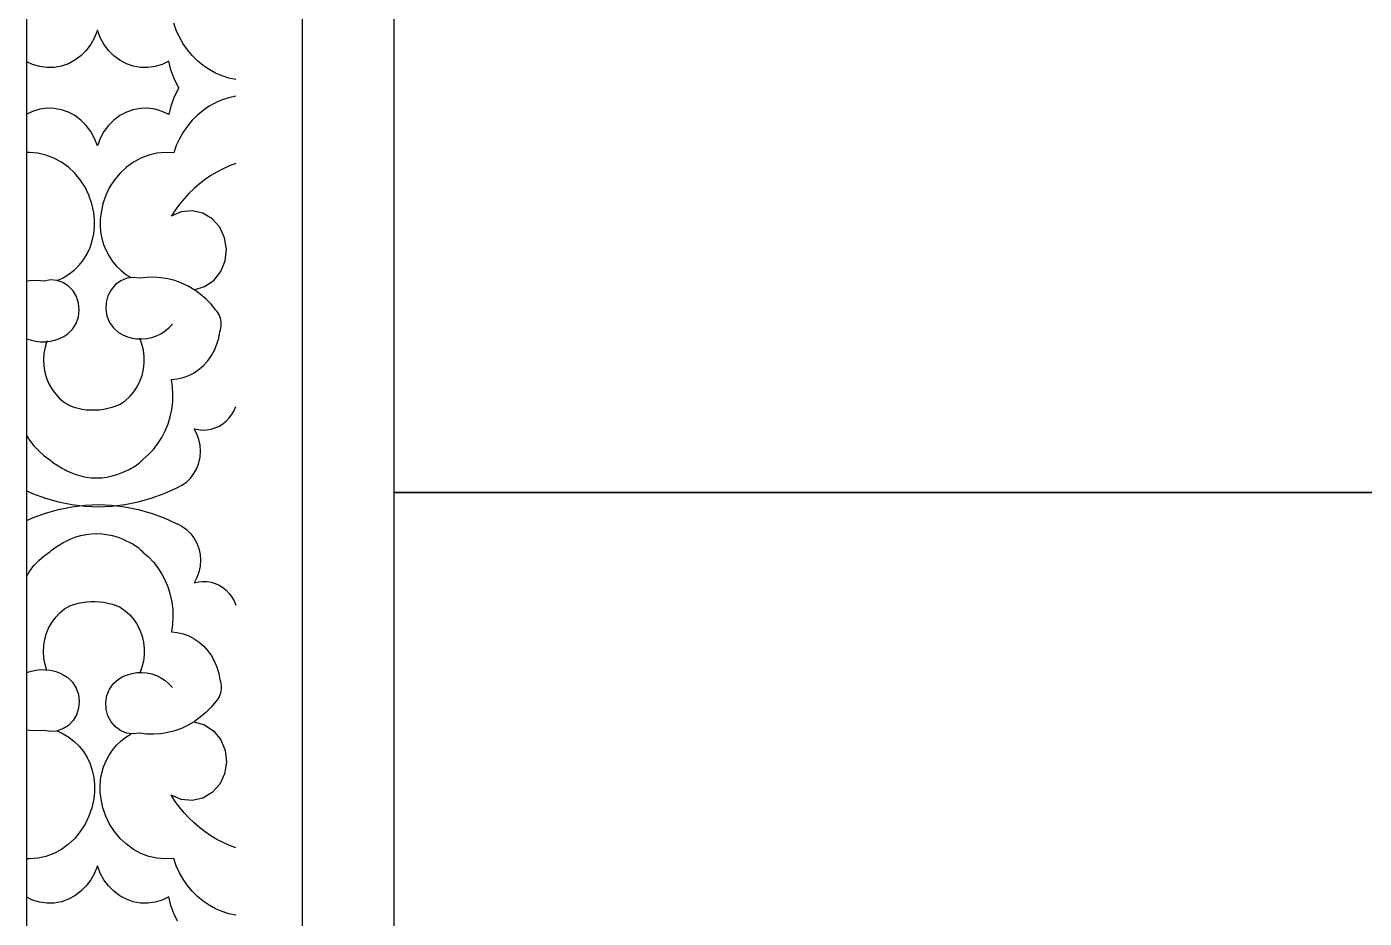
# Model space of a CAD drawing. Extents: x 1188826 to 1909461, y 608442 to 1651179.
# Drawn here: x 1668915 to 1669369.6, y 1029988.8 to 1030291.7 of the extents above; entities that cross this region are included whole.
import ezdxf

# ---------------------------------------------------------------- set-up
doc = ezdxf.new("R2010")
doc.units = 0
doc.header["$LTSCALE"] = 1000
doc.header["$MEASUREMENT"] = 0
doc.layers.add('窗', color=4, linetype='Continuous')
doc.layers.add('立面线', color=40, linetype='Continuous')

# ---------------------------------------------------------------- blocks, each defined once
blk = doc.blocks.new('EHYTERHT5EHTER')
at = {"layer": '窗', "ltscale": 3}
blk.add_lwpolyline([(86749.2, -231660.6), (85555.26, -231660.6), (85555.26, -233330.6), (86749.2, -233330.6)], close=True, dxfattribs=at)

msp = doc.modelspace()

# ---------------------------------------------------------------- linework, layer by layer
at = {"layer": '立面线'}
for p, q in [((1669039.81, 1028413.42), (1669039.81, 1032663.42)), ((1669008.6, 1032633.42), (1669008.6, 1028443.42)), ((1668914.97, 1028443.42), (1668914.97, 1032543.42)), ((1668965.8, 1030290.5), (1668964.93, 1030292.94)), ((1668938.03, 1030288.04), (1668936.77, 1030285.73)), ((1668938.97, 1030290.52), (1668938.03, 1030288.04)), ((1668939.91, 1030288.04), (1668938.97, 1030290.52)), ((1668941.17, 1030285.73), (1668939.91, 1030288.04)), ((1668966.87, 1030288.15), (1668965.8, 1030290.5)), ((1668968.13, 1030285.92), (1668966.87, 1030288.15)), ((1668935.22, 1030283.64), (1668933.39, 1030281.82)), ((1668936.77, 1030285.73), (1668935.22, 1030283.64)), ((1668942.73, 1030283.64), (1668941.17, 1030285.73)), ((1668944.55, 1030281.82), (1668942.73, 1030283.64)), ((1668969.58, 1030283.82), (1668968.13, 1030285.92)), ((1668971.2, 1030281.87), (1668969.58, 1030283.82)), ((1668916.97, 1030278.84), (1668914.97, 1030279.79)), ((1668929.12, 1030279.12), (1668926.76, 1030278.3)), ((1668931.35, 1030280.3), (1668929.12, 1030279.12)), ((1668933.39, 1030281.82), (1668931.35, 1030280.3)), ((1668946.59, 1030280.3), (1668944.55, 1030281.82)), ((1668948.82, 1030279.12), (1668946.59, 1030280.3)), ((1668951.19, 1030278.3), (1668948.82, 1030279.12)), ((1668963.25, 1030279.92), (1668960.98, 1030278.84)), ((1668963.98, 1030277.06), (1668963.25, 1030279.92)), ((1668972.98, 1030280.1), (1668971.2, 1030281.87)), ((1668974.9, 1030278.5), (1668972.98, 1030280.1)), ((1668919.36, 1030278.13), (1668916.97, 1030278.84)), ((1668921.82, 1030277.79), (1668919.36, 1030278.13)), ((1668924.31, 1030277.85), (1668921.82, 1030277.79)), ((1668926.76, 1030278.3), (1668924.31, 1030277.85)), ((1668953.63, 1030277.85), (1668951.19, 1030278.3)), ((1668956.12, 1030277.79), (1668953.63, 1030277.85)), ((1668958.58, 1030278.13), (1668956.12, 1030277.79)), ((1668960.98, 1030278.84), (1668958.58, 1030278.13)), ((1668964.97, 1030274.3), (1668963.98, 1030277.06)), ((1668976.95, 1030277.11), (1668974.9, 1030278.5)), ((1668979.11, 1030275.92), (1668976.95, 1030277.11)), ((1668981.36, 1030274.95), (1668979.11, 1030275.92)), ((1668983.69, 1030274.21), (1668981.36, 1030274.95)), ((1668966.22, 1030271.66), (1668964.97, 1030274.3)), ((1668966.22, 1030270.11), (1668964.97, 1030267.47)), ((1668966.68, 1030270.88), (1668966.22, 1030271.66)), ((1668966.68, 1030270.88), (1668966.22, 1030270.11)), ((1668986.06, 1030273.7), (1668983.69, 1030274.21)), ((1668964.97, 1030267.47), (1668963.98, 1030264.71)), ((1668979.11, 1030265.85), (1668976.95, 1030264.66)), ((1668981.36, 1030266.82), (1668979.11, 1030265.85)), ((1668983.69, 1030267.56), (1668981.36, 1030266.82)), ((1668986.06, 1030268.07), (1668983.69, 1030267.56)), ((1668916.97, 1030262.93), (1668914.97, 1030261.98)), ((1668919.36, 1030263.64), (1668916.97, 1030262.93)), ((1668921.82, 1030263.97), (1668919.36, 1030263.64)), ((1668924.31, 1030263.91), (1668921.82, 1030263.97)), ((1668926.76, 1030263.47), (1668924.31, 1030263.91)), ((1668929.12, 1030262.65), (1668926.76, 1030263.47)), ((1668931.35, 1030261.47), (1668929.12, 1030262.65)), ((1668933.39, 1030259.95), (1668931.35, 1030261.47)), ((1668946.59, 1030261.47), (1668944.55, 1030259.95)), ((1668948.82, 1030262.65), (1668946.59, 1030261.47)), ((1668951.19, 1030263.47), (1668948.82, 1030262.65)), ((1668953.63, 1030263.91), (1668951.19, 1030263.47)), ((1668956.12, 1030263.97), (1668953.63, 1030263.91)), ((1668958.58, 1030263.64), (1668956.12, 1030263.97)), ((1668960.98, 1030262.93), (1668958.58, 1030263.64)), ((1668963.25, 1030261.85), (1668960.98, 1030262.93)), ((1668963.98, 1030264.71), (1668963.25, 1030261.85)), ((1668972.98, 1030261.67), (1668971.2, 1030259.89)), ((1668974.9, 1030263.26), (1668972.98, 1030261.67)), ((1668976.95, 1030264.66), (1668974.9, 1030263.26)), ((1668935.22, 1030258.13), (1668933.39, 1030259.95)), ((1668936.77, 1030256.04), (1668935.22, 1030258.13)), ((1668942.73, 1030258.13), (1668941.17, 1030256.04)), ((1668944.55, 1030259.95), (1668942.73, 1030258.13)), ((1668969.58, 1030257.95), (1668968.13, 1030255.85)), ((1668971.2, 1030259.89), (1668969.58, 1030257.95)), ((1668938.03, 1030253.73), (1668936.77, 1030256.04)), ((1668938.97, 1030251.25), (1668938.03, 1030253.73)), ((1668939.91, 1030253.73), (1668938.97, 1030251.25)), ((1668941.17, 1030256.04), (1668939.91, 1030253.73)), ((1668966.87, 1030253.62), (1668965.8, 1030251.27)), ((1668968.13, 1030255.85), (1668966.87, 1030253.62)), ((1668915.86, 1030248.96), (1668914.97, 1030248.92)), ((1668918.7, 1030248.7), (1668915.86, 1030248.96)), ((1668921.49, 1030248.07), (1668918.7, 1030248.7)), ((1668924.18, 1030247.05), (1668921.49, 1030248.07)), ((1668926.73, 1030245.68), (1668924.18, 1030247.05)), ((1668953.76, 1030247.05), (1668951.21, 1030245.68)), ((1668956.45, 1030248.07), (1668953.76, 1030247.05)), ((1668959.24, 1030248.7), (1668956.45, 1030248.07)), ((1668962.09, 1030248.96), (1668959.24, 1030248.7)), ((1668964.93, 1030248.83), (1668962.09, 1030248.96)), ((1668965.8, 1030251.27), (1668964.93, 1030248.83)), ((1668929.11, 1030243.98), (1668926.73, 1030245.68)), ((1668931.26, 1030241.97), (1668929.11, 1030243.98)), ((1668948.83, 1030243.98), (1668946.68, 1030241.97)), ((1668951.21, 1030245.68), (1668948.83, 1030243.98)), ((1668981.7, 1030243.41), (1668979.59, 1030242.31)), ((1668983.86, 1030244.38), (1668981.7, 1030243.41)), ((1668986.06, 1030245.21), (1668983.86, 1030244.38)), ((1668933.17, 1030239.68), (1668931.26, 1030241.97)), ((1668934.79, 1030237.15), (1668933.17, 1030239.68)), ((1668944.77, 1030239.68), (1668943.15, 1030237.15)), ((1668946.68, 1030241.97), (1668944.77, 1030239.68)), ((1668973.67, 1030238.29), (1668971.84, 1030236.71)), ((1668975.57, 1030239.75), (1668973.67, 1030238.29)), ((1668977.55, 1030241.09), (1668975.57, 1030239.75)), ((1668979.59, 1030242.31), (1668977.55, 1030241.09)), ((1668936.11, 1030234.42), (1668934.79, 1030237.15)), ((1668937.09, 1030231.53), (1668936.11, 1030234.42)), ((1668941.84, 1030234.42), (1668940.85, 1030231.53)), ((1668943.15, 1030237.15), (1668941.84, 1030234.42)), ((1668970.1, 1030235.03), (1668968.45, 1030233.24)), ((1668971.84, 1030236.71), (1668970.1, 1030235.03)), ((1668937.73, 1030228.54), (1668937.09, 1030231.53)), ((1668940.85, 1030231.53), (1668940.21, 1030228.54)), ((1668965.44, 1030229.38), (1668964.09, 1030227.32)), ((1668966.89, 1030231.36), (1668965.44, 1030229.38)), ((1668968.45, 1030233.24), (1668966.89, 1030231.36)), ((1668971.18, 1030229.14), (1668967.51, 1030228.8)), ((1668974.78, 1030228.31), (1668971.18, 1030229.14)), ((1668938.01, 1030226.13), (1668937.73, 1030228.54)), ((1668938.02, 1030223.71), (1668938.01, 1030226.13)), ((1668939.95, 1030226.35), (1668939.91, 1030224.14)), ((1668940.21, 1030228.54), (1668939.95, 1030226.35)), ((1668967.51, 1030228.8), (1668964.09, 1030227.32)), ((1668977.99, 1030226.38), (1668974.78, 1030228.31)), ((1668980.55, 1030223.53), (1668977.99, 1030226.38)), ((1668937.24, 1030218.95), (1668937.76, 1030221.3)), ((1668937.76, 1030221.3), (1668938.02, 1030223.71)), ((1668939.91, 1030224.14), (1668940.09, 1030221.94)), ((1668940.09, 1030221.94), (1668940.49, 1030219.77)), ((1668940.49, 1030219.77), (1668941.1, 1030217.67)), ((1668982.22, 1030219.99), (1668980.55, 1030223.53)), ((1668982.87, 1030216.08), (1668982.22, 1030219.99)), ((1668935.46, 1030214.51), (1668936.47, 1030216.67)), ((1668936.47, 1030216.67), (1668937.24, 1030218.95)), ((1668941.1, 1030217.67), (1668941.92, 1030215.64)), ((1668941.92, 1030215.64), (1668942.93, 1030213.73)), ((1668982.43, 1030212.14), (1668982.87, 1030216.08)), ((1668931.11, 1030209.01), (1668932.76, 1030210.65)), ((1668932.76, 1030210.65), (1668934.21, 1030212.5)), ((1668934.21, 1030212.5), (1668935.46, 1030214.51)), ((1668942.93, 1030213.73), (1668944.13, 1030211.94)), ((1668944.13, 1030211.94), (1668945.51, 1030210.3)), ((1668980.94, 1030208.5), (1668982.43, 1030212.14)), ((1668925.26, 1030205.48), (1668927.33, 1030206.4)), ((1668927.33, 1030206.4), (1668929.29, 1030207.59)), ((1668929.29, 1030207.59), (1668931.11, 1030209.01)), ((1668945.51, 1030210.3), (1668947.03, 1030208.83)), ((1668948.97, 1030206.21), (1668946.93, 1030205.38)), ((1668947.03, 1030208.83), (1668948.7, 1030207.55)), ((1668948.7, 1030207.55), (1668950.48, 1030206.47)), ((1668951.14, 1030206.5), (1668948.97, 1030206.21)), ((1668953.31, 1030206.25), (1668951.14, 1030206.5)), ((1668955.71, 1030206.53), (1668953.31, 1030206.25)), ((1668958.14, 1030206.59), (1668955.71, 1030206.53)), ((1668960.56, 1030206.42), (1668958.14, 1030206.59)), ((1668962.95, 1030206.03), (1668960.56, 1030206.42)), ((1668978.53, 1030205.5), (1668980.94, 1030208.5)), ((1668916, 1030205.34), (1668914.97, 1030205.2)), ((1668918.42, 1030205.42), (1668916, 1030205.34)), ((1668920.84, 1030205.28), (1668918.42, 1030205.42)), ((1668922.99, 1030205.66), (1668920.84, 1030205.28)), ((1668925.17, 1030205.5), (1668922.99, 1030205.66)), ((1668925.26, 1030205.48), (1668925.17, 1030205.5)), ((1668927.25, 1030204.79), (1668925.26, 1030205.48)), ((1668929.13, 1030203.59), (1668927.25, 1030204.79)), ((1668930.7, 1030201.96), (1668929.13, 1030203.59)), ((1668931.87, 1030199.98), (1668930.7, 1030201.96)), ((1668943.63, 1030202.34), (1668942.56, 1030200.3)), ((1668945.12, 1030204.07), (1668943.63, 1030202.34)), ((1668946.93, 1030205.38), (1668945.12, 1030204.07)), ((1668965.31, 1030205.41), (1668962.95, 1030206.03)), ((1668967.61, 1030204.58), (1668965.31, 1030205.41)), ((1668969.83, 1030203.53), (1668967.61, 1030204.58)), ((1668971.87, 1030202.33), (1668969.83, 1030203.53)), ((1668971.87, 1030202.33), (1668975.42, 1030203.38)), ((1668971.95, 1030202.28), (1668971.87, 1030202.33)), ((1668973.97, 1030200.83), (1668971.95, 1030202.28)), ((1668975.42, 1030203.38), (1668978.53, 1030205.5)), ((1668932.6, 1030197.76), (1668931.87, 1030199.98)), ((1668932.83, 1030195.42), (1668932.6, 1030197.76)), ((1668941.95, 1030198.04), (1668941.84, 1030195.68)), ((1668942.56, 1030200.3), (1668941.95, 1030198.04)), ((1668975.87, 1030199.2), (1668973.97, 1030200.83)), ((1668977.63, 1030197.4), (1668975.87, 1030199.2)), ((1668979.23, 1030195.44), (1668977.63, 1030197.4)), ((1668931.78, 1030190.88), (1668932.55, 1030193.08)), ((1668932.55, 1030193.08), (1668932.83, 1030195.42)), ((1668941.84, 1030195.68), (1668942.24, 1030193.37)), ((1668942.24, 1030193.37), (1668943.12, 1030191.22)), ((1668979.66, 1030194.95), (1668979.23, 1030195.44)), ((1668980.03, 1030194.42), (1668979.66, 1030194.95)), ((1668980.35, 1030193.85), (1668980.03, 1030194.42)), ((1668980.62, 1030193.25), (1668980.35, 1030193.85)), ((1668980.83, 1030192.62), (1668980.62, 1030193.25)), ((1668980.98, 1030191.97), (1668980.83, 1030192.62)), ((1668928.96, 1030187.33), (1668930.56, 1030188.93)), ((1668930.56, 1030188.93), (1668931.78, 1030190.88)), ((1668943.12, 1030191.22), (1668944.44, 1030189.34)), ((1668944.44, 1030189.34), (1668946.12, 1030187.84)), ((1668960.55, 1030187.4), (1668961.99, 1030188.33)), ((1668961.99, 1030188.33), (1668963.32, 1030189.43)), ((1668963.32, 1030189.43), (1668964.52, 1030190.68)), ((1668980.21, 1030185.9), (1668980.57, 1030188.04)), ((1668980.57, 1030188.04), (1668980.79, 1030188.66)), ((1668980.79, 1030188.66), (1668980.95, 1030189.31)), ((1668980.95, 1030189.31), (1668981.06, 1030189.97)), ((1668981.07, 1030191.31), (1668980.98, 1030191.97)), ((1668981.06, 1030189.97), (1668981.09, 1030190.64)), ((1668981.09, 1030190.64), (1668981.07, 1030191.31)), ((1668914.97, 1030185.66), (1668916.44, 1030185.16)), ((1668916.44, 1030185.16), (1668918.04, 1030184.81)), ((1668918.04, 1030184.81), (1668919.66, 1030184.64)), ((1668919.66, 1030184.64), (1668921.29, 1030184.64)), ((1668921.81, 1030184.91), (1668921.17, 1030182.87)), ((1668921.29, 1030184.64), (1668922.91, 1030184.83)), ((1668922.91, 1030184.83), (1668924.5, 1030185.2)), ((1668924.5, 1030185.2), (1668926.05, 1030185.74)), ((1668926.05, 1030185.74), (1668927.54, 1030186.46)), ((1668927.54, 1030186.46), (1668928.96, 1030187.33)), ((1668946.12, 1030187.84), (1668947.6, 1030187)), ((1668947.6, 1030187), (1668949.17, 1030186.35)), ((1668949.17, 1030186.35), (1668950.79, 1030185.9)), ((1668950.79, 1030185.9), (1668952.44, 1030185.64)), ((1668952.44, 1030185.64), (1668954.12, 1030185.59)), ((1668954.12, 1030183.85), (1668953.38, 1030185.85)), ((1668954.12, 1030185.59), (1668955.79, 1030185.75)), ((1668954.63, 1030181.76), (1668954.12, 1030183.85)), ((1668955.79, 1030185.75), (1668957.43, 1030186.1)), ((1668957.43, 1030186.1), (1668959.02, 1030186.66)), ((1668959.02, 1030186.66), (1668960.55, 1030187.4)), ((1668978.8, 1030181.82), (1668979.61, 1030183.82)), ((1668979.61, 1030183.82), (1668980.21, 1030185.9)), ((1668920.77, 1030180.75), (1668920.62, 1030178.61)), ((1668921.17, 1030182.87), (1668920.77, 1030180.75)), ((1668954.89, 1030179.62), (1668954.63, 1030181.76)), ((1668954.89, 1030177.47), (1668954.89, 1030179.62)), ((1668976.54, 1030178.22), (1668977.77, 1030179.95)), ((1668977.77, 1030179.95), (1668978.8, 1030181.82)), ((1668920.62, 1030178.61), (1668920.73, 1030176.45)), ((1668920.73, 1030176.45), (1668921.08, 1030174.33)), ((1668921.08, 1030174.33), (1668921.67, 1030172.27)), ((1668954.16, 1030173.24), (1668954.65, 1030175.33)), ((1668954.65, 1030175.33), (1668954.89, 1030177.47)), ((1668971.86, 1030174.12), (1668973.56, 1030175.29)), ((1668973.56, 1030175.29), (1668975.13, 1030176.66)), ((1668975.13, 1030176.66), (1668976.54, 1030178.22)), ((1668921.67, 1030172.27), (1668922.5, 1030170.31)), ((1668922.5, 1030170.31), (1668923.55, 1030168.48)), ((1668952.48, 1030169.34), (1668953.44, 1030171.23)), ((1668953.44, 1030171.23), (1668954.16, 1030173.24)), ((1668964.14, 1030171.84), (1668966.15, 1030172.04)), ((1668964.51, 1030169.31), (1668964.14, 1030171.84)), ((1668966.15, 1030172.04), (1668968.12, 1030172.49)), ((1668968.12, 1030172.49), (1668970.04, 1030173.19)), ((1668970.04, 1030173.19), (1668971.86, 1030174.12)), ((1668923.55, 1030168.48), (1668924.8, 1030166.8)), ((1668924.8, 1030166.8), (1668926.24, 1030165.31)), ((1668926.24, 1030165.31), (1668927.84, 1030164.02)), ((1668948.42, 1030164.63), (1668949.96, 1030166.01)), ((1668949.96, 1030166.01), (1668951.32, 1030167.59)), ((1668951.32, 1030167.59), (1668952.48, 1030169.34)), ((1668964.65, 1030166.76), (1668964.51, 1030169.31)), ((1668964.57, 1030164.2), (1668964.65, 1030166.76)), ((1668927.84, 1030164.02), (1668929.58, 1030162.95)), ((1668929.58, 1030162.95), (1668930.97, 1030162.47)), ((1668930.97, 1030162.47), (1668932.39, 1030162.08)), ((1668932.39, 1030162.08), (1668933.83, 1030161.78)), ((1668933.83, 1030161.78), (1668935.28, 1030161.58)), ((1668935.28, 1030161.58), (1668936.74, 1030161.48)), ((1668936.74, 1030161.48), (1668938.21, 1030161.47)), ((1668938.21, 1030161.47), (1668939.67, 1030161.57)), ((1668939.67, 1030161.57), (1668941.12, 1030161.76)), ((1668941.12, 1030161.76), (1668942.56, 1030162.04)), ((1668942.56, 1030162.04), (1668943.98, 1030162.42)), ((1668943.98, 1030162.42), (1668945.38, 1030162.9)), ((1668945.38, 1030162.9), (1668946.74, 1030163.46)), ((1668946.74, 1030163.46), (1668948.42, 1030164.63)), ((1668963.74, 1030159.16), (1668964.26, 1030161.66)), ((1668964.26, 1030161.66), (1668964.57, 1030164.2)), ((1668984.68, 1030159.97), (1668985.45, 1030161.29)), ((1668985.45, 1030161.29), (1668986.06, 1030162.7)), ((1668962.04, 1030154.39), (1668962.99, 1030156.74)), ((1668962.99, 1030156.74), (1668963.74, 1030159.16)), ((1668980.33, 1030155.98), (1668981.58, 1030156.75)), ((1668981.58, 1030156.75), (1668982.73, 1030157.69)), ((1668982.73, 1030157.69), (1668983.77, 1030158.77)), ((1668983.77, 1030158.77), (1668984.68, 1030159.97)), ((1668914.97, 1030152.84), (1668915.93, 1030151.26)), ((1668959.53, 1030150.05), (1668960.88, 1030152.16)), ((1668960.88, 1030152.16), (1668962.04, 1030154.39)), ((1668972.83, 1030153.36), (1668971.9, 1030155.12)), ((1668971.9, 1030155.12), (1668973.31, 1030154.79)), ((1668973.52, 1030151.48), (1668972.83, 1030153.36)), ((1668973.31, 1030154.79), (1668974.74, 1030154.65)), ((1668974.74, 1030154.65), (1668976.19, 1030154.71)), ((1668976.19, 1030154.71), (1668977.61, 1030154.95)), ((1668977.61, 1030154.95), (1668979, 1030155.37)), ((1668979, 1030155.37), (1668980.33, 1030155.98)), ((1668915.93, 1030151.26), (1668917.4, 1030149.31)), ((1668917.4, 1030149.31), (1668919.04, 1030147.54)), ((1668919.04, 1030147.54), (1668920.84, 1030145.95)), ((1668956.32, 1030146.3), (1668958.01, 1030148.09)), ((1668958.01, 1030148.09), (1668959.53, 1030150.05)), ((1668973.93, 1030149.51), (1668973.52, 1030151.48)), ((1668973.9, 1030145.48), (1668974.06, 1030147.49)), ((1668974.06, 1030147.49), (1668973.93, 1030149.51)), ((1668920.84, 1030145.95), (1668922.78, 1030144.56)), ((1668922.78, 1030144.56), (1668923.21, 1030144.21)), ((1668923.21, 1030144.21), (1668923.66, 1030143.87)), ((1668923.66, 1030143.87), (1668924.11, 1030143.55)), ((1668924.11, 1030143.55), (1668924.56, 1030143.22)), ((1668924.56, 1030143.22), (1668925.02, 1030142.91)), ((1668925.02, 1030142.91), (1668925.48, 1030142.61)), ((1668925.48, 1030142.61), (1668925.95, 1030142.31)), ((1668951.46, 1030142.23), (1668951.92, 1030142.53)), ((1668951.92, 1030142.53), (1668952.37, 1030142.85)), ((1668952.37, 1030142.85), (1668952.81, 1030143.19)), ((1668952.81, 1030143.19), (1668953.25, 1030143.54)), ((1668953.25, 1030143.54), (1668953.67, 1030143.91)), ((1668953.67, 1030143.91), (1668954.08, 1030144.29)), ((1668954.08, 1030144.29), (1668954.47, 1030144.69)), ((1668954.47, 1030144.69), (1668956.32, 1030146.3)), ((1668972.77, 1030141.64), (1668973.47, 1030143.51)), ((1668973.47, 1030143.51), (1668973.9, 1030145.48)), ((1668925.95, 1030142.31), (1668926.43, 1030142.02)), ((1668926.43, 1030142.02), (1668926.9, 1030141.74)), ((1668926.9, 1030141.74), (1668927.39, 1030141.47)), ((1668927.39, 1030141.47), (1668927.87, 1030141.21)), ((1668927.87, 1030141.21), (1668928.36, 1030140.96)), ((1668928.36, 1030140.96), (1668929.99, 1030140.19)), ((1668929.99, 1030140.19), (1668931.67, 1030139.56)), ((1668931.67, 1030139.56), (1668933.39, 1030139.06)), ((1668933.39, 1030139.06), (1668935.14, 1030138.7)), ((1668935.14, 1030138.7), (1668936.91, 1030138.48)), ((1668936.91, 1030138.48), (1668938.69, 1030138.41)), ((1668938.69, 1030138.41), (1668940.47, 1030138.48)), ((1668940.47, 1030138.48), (1668942.24, 1030138.7)), ((1668942.24, 1030138.7), (1668943.99, 1030139.06)), ((1668943.99, 1030139.06), (1668945.71, 1030139.56)), ((1668945.71, 1030139.56), (1668947.39, 1030140.19)), ((1668947.39, 1030140.19), (1668949.02, 1030140.96)), ((1668949.02, 1030140.96), (1668949.52, 1030141.18)), ((1668949.52, 1030141.18), (1668950.02, 1030141.41)), ((1668950.02, 1030141.41), (1668950.51, 1030141.67)), ((1668950.51, 1030141.67), (1668950.99, 1030141.94)), ((1668950.99, 1030141.94), (1668951.46, 1030142.23)), ((1668969.22, 1030136.99), (1668970.62, 1030138.34)), ((1668970.62, 1030138.34), (1668971.81, 1030139.9)), ((1668971.81, 1030139.9), (1668972.77, 1030141.64)), ((1668914.97, 1030134.02), (1668916.96, 1030133.11)), ((1668961.65, 1030133.11), (1668965.95, 1030135.08)), ((1668965.95, 1030135.04), (1668967.65, 1030135.88)), ((1668967.65, 1030135.88), (1668969.22, 1030136.99)), ((1669039.81, 1030133.42), (1670233.66, 1030133.42)), ((1668916.96, 1030133.11), (1668921.34, 1030131.49)), ((1668921.34, 1030131.49), (1668925.78, 1030130.22)), ((1668925.78, 1030130.22), (1668930.26, 1030129.31)), ((1668930.26, 1030129.31), (1668934.77, 1030128.77)), ((1668930.26, 1030128.59), (1668934.77, 1030129.13)), ((1668934.77, 1030129.13), (1668939.3, 1030129.31)), ((1668939.3, 1030129.31), (1668943.83, 1030129.13)), ((1668943.83, 1030128.77), (1668948.35, 1030129.31)), ((1668943.83, 1030129.13), (1668948.35, 1030128.59)), ((1668948.35, 1030129.31), (1668952.83, 1030130.22)), ((1668952.83, 1030130.22), (1668957.27, 1030131.49)), ((1668957.27, 1030131.49), (1668961.65, 1030133.11)), ((1668914.97, 1030123.88), (1668916.96, 1030124.79)), ((1668916.96, 1030124.79), (1668921.34, 1030126.41)), ((1668921.34, 1030126.41), (1668925.78, 1030127.68)), ((1668925.78, 1030127.68), (1668930.26, 1030128.59)), ((1668934.77, 1030128.77), (1668939.3, 1030128.59)), ((1668939.3, 1030128.59), (1668943.83, 1030128.77)), ((1668948.35, 1030128.59), (1668952.83, 1030127.68)), ((1668952.83, 1030127.68), (1668957.27, 1030126.41)), ((1668957.27, 1030126.41), (1668961.65, 1030124.79)), ((1668961.65, 1030124.79), (1668965.95, 1030122.82)), ((1668965.95, 1030122.86), (1668967.65, 1030122.02)), ((1668967.65, 1030122.02), (1668969.22, 1030120.91)), ((1668969.22, 1030120.91), (1668970.62, 1030119.56)), ((1668925.02, 1030114.99), (1668925.48, 1030115.29)), ((1668925.48, 1030115.29), (1668925.95, 1030115.59)), ((1668925.95, 1030115.59), (1668926.43, 1030115.88)), ((1668926.43, 1030115.88), (1668926.9, 1030116.15)), ((1668926.9, 1030116.15), (1668927.39, 1030116.42)), ((1668927.39, 1030116.42), (1668927.87, 1030116.69)), ((1668927.87, 1030116.69), (1668928.36, 1030116.94)), ((1668928.36, 1030116.94), (1668929.99, 1030117.71)), ((1668929.99, 1030117.71), (1668931.67, 1030118.34)), ((1668931.67, 1030118.34), (1668933.39, 1030118.84)), ((1668933.39, 1030118.84), (1668935.14, 1030119.2)), ((1668935.14, 1030119.2), (1668936.91, 1030119.42)), ((1668936.91, 1030119.42), (1668938.69, 1030119.49)), ((1668938.69, 1030119.49), (1668940.47, 1030119.42)), ((1668940.47, 1030119.42), (1668942.24, 1030119.2)), ((1668942.24, 1030119.2), (1668943.99, 1030118.84)), ((1668943.99, 1030118.84), (1668945.71, 1030118.34)), ((1668945.71, 1030118.34), (1668947.39, 1030117.71)), ((1668947.39, 1030117.71), (1668949.02, 1030116.94)), ((1668949.02, 1030116.94), (1668949.52, 1030116.72)), ((1668949.52, 1030116.72), (1668950.02, 1030116.48)), ((1668950.02, 1030116.48), (1668950.51, 1030116.23)), ((1668950.51, 1030116.23), (1668950.99, 1030115.96)), ((1668950.99, 1030115.96), (1668951.46, 1030115.67)), ((1668951.46, 1030115.67), (1668951.92, 1030115.37)), ((1668951.92, 1030115.37), (1668952.37, 1030115.05)), ((1668970.62, 1030119.56), (1668971.81, 1030118)), ((1668971.81, 1030118), (1668972.77, 1030116.26)), ((1668972.77, 1030116.26), (1668973.47, 1030114.39)), ((1668919.04, 1030110.36), (1668920.84, 1030111.95)), ((1668920.84, 1030111.95), (1668922.78, 1030113.34)), ((1668922.78, 1030113.34), (1668923.21, 1030113.69)), ((1668923.21, 1030113.69), (1668923.66, 1030114.02)), ((1668923.66, 1030114.02), (1668924.11, 1030114.35)), ((1668924.11, 1030114.35), (1668924.56, 1030114.67)), ((1668924.56, 1030114.67), (1668925.02, 1030114.99)), ((1668952.37, 1030115.05), (1668952.81, 1030114.71)), ((1668952.81, 1030114.71), (1668953.25, 1030114.36)), ((1668953.25, 1030114.36), (1668953.67, 1030113.99)), ((1668953.67, 1030113.99), (1668954.08, 1030113.61)), ((1668954.08, 1030113.61), (1668954.47, 1030113.21)), ((1668954.47, 1030113.21), (1668956.32, 1030111.6)), ((1668956.32, 1030111.6), (1668958.01, 1030109.81)), ((1668973.47, 1030114.39), (1668973.9, 1030112.42)), ((1668973.9, 1030112.42), (1668974.06, 1030110.41)), ((1668914.97, 1030105.06), (1668915.93, 1030106.64)), ((1668915.93, 1030106.64), (1668917.4, 1030108.59)), ((1668917.4, 1030108.59), (1668919.04, 1030110.36)), ((1668958.01, 1030109.81), (1668959.53, 1030107.85)), ((1668959.53, 1030107.85), (1668960.88, 1030105.74)), ((1668973.52, 1030106.42), (1668972.83, 1030104.53)), ((1668973.93, 1030108.39), (1668973.52, 1030106.42)), ((1668974.06, 1030110.41), (1668973.93, 1030108.39)), ((1668960.88, 1030105.74), (1668962.04, 1030103.51)), ((1668962.04, 1030103.51), (1668962.99, 1030101.16)), ((1668972.83, 1030104.53), (1668971.9, 1030102.78)), ((1668971.9, 1030102.78), (1668973.31, 1030103.11)), ((1668973.31, 1030103.11), (1668974.74, 1030103.24)), ((1668974.74, 1030103.24), (1668976.19, 1030103.19)), ((1668976.19, 1030103.19), (1668977.61, 1030102.95)), ((1668977.61, 1030102.95), (1668979, 1030102.52)), ((1668979, 1030102.52), (1668980.33, 1030101.92)), ((1668980.33, 1030101.92), (1668981.58, 1030101.14)), ((1668962.99, 1030101.16), (1668963.74, 1030098.73)), ((1668963.74, 1030098.73), (1668964.26, 1030096.24)), ((1668981.58, 1030101.14), (1668982.73, 1030100.21)), ((1668982.73, 1030100.21), (1668983.77, 1030099.13)), ((1668983.77, 1030099.13), (1668984.68, 1030097.93)), ((1668984.68, 1030097.93), (1668985.45, 1030096.61)), ((1668924.8, 1030091.1), (1668926.24, 1030092.59)), ((1668926.24, 1030092.59), (1668927.84, 1030093.88)), ((1668927.84, 1030093.88), (1668929.58, 1030094.94)), ((1668929.58, 1030094.94), (1668930.97, 1030095.43)), ((1668930.97, 1030095.43), (1668932.39, 1030095.82)), ((1668932.39, 1030095.82), (1668933.83, 1030096.12)), ((1668933.83, 1030096.12), (1668935.28, 1030096.32)), ((1668935.28, 1030096.32), (1668936.74, 1030096.42)), ((1668936.74, 1030096.42), (1668938.21, 1030096.42)), ((1668938.21, 1030096.42), (1668939.67, 1030096.33)), ((1668939.67, 1030096.33), (1668941.12, 1030096.14)), ((1668941.12, 1030096.14), (1668942.56, 1030095.86)), ((1668942.56, 1030095.86), (1668943.98, 1030095.48)), ((1668943.98, 1030095.48), (1668945.38, 1030095)), ((1668945.38, 1030095), (1668946.74, 1030094.43)), ((1668946.74, 1030094.43), (1668948.42, 1030093.27)), ((1668948.42, 1030093.27), (1668949.96, 1030091.89)), ((1668964.26, 1030096.24), (1668964.57, 1030093.7)), ((1668964.57, 1030093.7), (1668964.65, 1030091.14)), ((1668985.45, 1030096.61), (1668986.06, 1030095.2)), ((1668922.5, 1030087.59), (1668923.55, 1030089.42)), ((1668923.55, 1030089.42), (1668924.8, 1030091.1)), ((1668949.96, 1030091.89), (1668951.32, 1030090.31)), ((1668951.32, 1030090.31), (1668952.48, 1030088.56)), ((1668952.48, 1030088.56), (1668953.44, 1030086.67)), ((1668964.51, 1030088.59), (1668964.14, 1030086.06)), ((1668964.65, 1030091.14), (1668964.51, 1030088.59)), ((1668920.73, 1030081.45), (1668921.08, 1030083.57)), ((1668921.08, 1030083.57), (1668921.67, 1030085.62)), ((1668921.67, 1030085.62), (1668922.5, 1030087.59)), ((1668953.44, 1030086.67), (1668954.16, 1030084.66)), ((1668954.16, 1030084.66), (1668954.65, 1030082.57)), ((1668964.14, 1030086.06), (1668966.15, 1030085.86)), ((1668966.15, 1030085.86), (1668968.12, 1030085.41)), ((1668968.12, 1030085.41), (1668970.04, 1030084.71)), ((1668970.04, 1030084.71), (1668971.86, 1030083.77)), ((1668971.86, 1030083.77), (1668973.56, 1030082.61)), ((1668920.62, 1030079.29), (1668920.73, 1030081.45)), ((1668920.77, 1030077.14), (1668920.62, 1030079.29)), ((1668954.65, 1030082.57), (1668954.89, 1030080.43)), ((1668954.89, 1030080.43), (1668954.89, 1030078.27)), ((1668973.56, 1030082.61), (1668975.13, 1030081.24)), ((1668975.13, 1030081.24), (1668976.54, 1030079.68)), ((1668976.54, 1030079.68), (1668977.77, 1030077.95)), ((1668921.17, 1030075.03), (1668920.77, 1030077.14)), ((1668921.81, 1030072.99), (1668921.17, 1030075.03)), ((1668954.63, 1030076.14), (1668954.12, 1030074.05)), ((1668954.89, 1030078.27), (1668954.63, 1030076.14)), ((1668977.77, 1030077.95), (1668978.8, 1030076.07)), ((1668978.8, 1030076.07), (1668979.61, 1030074.08)), ((1668914.97, 1030072.24), (1668916.44, 1030072.74)), ((1668916.44, 1030072.74), (1668918.04, 1030073.09)), ((1668918.04, 1030073.09), (1668919.66, 1030073.26)), ((1668919.66, 1030073.26), (1668921.29, 1030073.25)), ((1668921.29, 1030073.25), (1668922.91, 1030073.07)), ((1668922.91, 1030073.07), (1668924.5, 1030072.7)), ((1668924.5, 1030072.7), (1668926.05, 1030072.15)), ((1668926.05, 1030072.15), (1668927.54, 1030071.44)), ((1668927.54, 1030071.44), (1668928.96, 1030070.57)), ((1668928.96, 1030070.57), (1668930.56, 1030068.97)), ((1668944.44, 1030068.56), (1668946.12, 1030070.06)), ((1668946.12, 1030070.06), (1668947.6, 1030070.89)), ((1668947.6, 1030070.89), (1668949.17, 1030071.55)), ((1668949.17, 1030071.55), (1668950.79, 1030072)), ((1668950.79, 1030072), (1668952.44, 1030072.26)), ((1668952.44, 1030072.26), (1668954.12, 1030072.31)), ((1668954.12, 1030074.05), (1668953.38, 1030072.05)), ((1668954.12, 1030072.31), (1668955.79, 1030072.15)), ((1668955.79, 1030072.15), (1668957.43, 1030071.8)), ((1668957.43, 1030071.8), (1668959.02, 1030071.24)), ((1668959.02, 1030071.24), (1668960.55, 1030070.49)), ((1668960.55, 1030070.49), (1668961.99, 1030069.57)), ((1668979.61, 1030074.08), (1668980.21, 1030072)), ((1668980.21, 1030072), (1668980.57, 1030069.86)), ((1668980.57, 1030069.86), (1668980.79, 1030069.23)), ((1668930.56, 1030068.97), (1668931.78, 1030067.02)), ((1668931.78, 1030067.02), (1668932.55, 1030064.82)), ((1668942.24, 1030064.53), (1668943.12, 1030066.68)), ((1668943.12, 1030066.68), (1668944.44, 1030068.56)), ((1668961.99, 1030069.57), (1668963.32, 1030068.47)), ((1668963.32, 1030068.47), (1668964.52, 1030067.22)), ((1668980.83, 1030065.28), (1668980.62, 1030064.65)), ((1668980.79, 1030069.23), (1668980.95, 1030068.59)), ((1668980.98, 1030065.93), (1668980.83, 1030065.28)), ((1668980.95, 1030068.59), (1668981.06, 1030067.93)), ((1668981.07, 1030066.59), (1668980.98, 1030065.93)), ((1668981.06, 1030067.93), (1668981.09, 1030067.26)), ((1668981.09, 1030067.26), (1668981.07, 1030066.59)), ((1668932.55, 1030064.82), (1668932.83, 1030062.48)), ((1668932.83, 1030062.48), (1668932.6, 1030060.14)), ((1668941.84, 1030062.21), (1668942.24, 1030064.53)), ((1668941.95, 1030059.86), (1668941.84, 1030062.21)), ((1668979.23, 1030062.46), (1668977.63, 1030060.5)), ((1668979.66, 1030062.95), (1668979.23, 1030062.46)), ((1668980.03, 1030063.48), (1668979.66, 1030062.95)), ((1668980.35, 1030064.05), (1668980.03, 1030063.48)), ((1668980.62, 1030064.65), (1668980.35, 1030064.05)), ((1668931.87, 1030057.92), (1668930.7, 1030055.94)), ((1668932.6, 1030060.14), (1668931.87, 1030057.92)), ((1668942.56, 1030057.6), (1668941.95, 1030059.86)), ((1668943.63, 1030055.56), (1668942.56, 1030057.6)), ((1668973.97, 1030057.07), (1668971.95, 1030055.62)), ((1668975.87, 1030058.7), (1668973.97, 1030057.07)), ((1668977.63, 1030060.5), (1668975.87, 1030058.7)), ((1668916, 1030052.56), (1668914.97, 1030052.69)), ((1668918.42, 1030052.47), (1668916, 1030052.56)), ((1668920.84, 1030052.62), (1668918.42, 1030052.47)), ((1668922.99, 1030052.24), (1668920.84, 1030052.62)), ((1668925.17, 1030052.4), (1668922.99, 1030052.24)), ((1668925.26, 1030052.42), (1668925.17, 1030052.4)), ((1668927.25, 1030053.1), (1668925.26, 1030052.42)), ((1668925.26, 1030052.42), (1668927.33, 1030051.5)), ((1668929.13, 1030054.3), (1668927.25, 1030053.1)), ((1668930.7, 1030055.94), (1668929.13, 1030054.3)), ((1668945.12, 1030053.83), (1668943.63, 1030055.56)), ((1668946.93, 1030052.52), (1668945.12, 1030053.83)), ((1668948.97, 1030051.69), (1668946.93, 1030052.52)), ((1668951.14, 1030051.4), (1668948.97, 1030051.69)), ((1668953.31, 1030051.65), (1668951.14, 1030051.4)), ((1668955.71, 1030051.36), (1668953.31, 1030051.65)), ((1668962.95, 1030051.87), (1668960.56, 1030051.48)), ((1668965.31, 1030052.49), (1668962.95, 1030051.87)), ((1668967.61, 1030053.32), (1668965.31, 1030052.49)), ((1668969.83, 1030054.37), (1668967.61, 1030053.32)), ((1668971.87, 1030055.57), (1668969.83, 1030054.37)), ((1668971.95, 1030055.62), (1668971.87, 1030055.57)), ((1668971.87, 1030055.57), (1668975.42, 1030054.52)), ((1668975.42, 1030054.52), (1668978.53, 1030052.4)), ((1668978.53, 1030052.4), (1668980.94, 1030049.4)), ((1668927.33, 1030051.5), (1668929.29, 1030050.31)), ((1668929.29, 1030050.31), (1668931.11, 1030048.89)), ((1668931.11, 1030048.89), (1668932.76, 1030047.24)), ((1668932.76, 1030047.24), (1668934.21, 1030045.4)), ((1668944.13, 1030045.96), (1668945.51, 1030047.6)), ((1668945.51, 1030047.6), (1668947.03, 1030049.07)), ((1668947.03, 1030049.07), (1668948.7, 1030050.35)), ((1668948.7, 1030050.35), (1668950.48, 1030051.43)), ((1668958.14, 1030051.31), (1668955.71, 1030051.36)), ((1668960.56, 1030051.48), (1668958.14, 1030051.31)), ((1668980.94, 1030049.4), (1668982.43, 1030045.76)), ((1668934.21, 1030045.4), (1668935.46, 1030043.39)), ((1668935.46, 1030043.39), (1668936.47, 1030041.23)), ((1668941.92, 1030042.26), (1668942.93, 1030044.17)), ((1668942.93, 1030044.17), (1668944.13, 1030045.96)), ((1668982.43, 1030045.76), (1668982.87, 1030041.82)), ((1668936.47, 1030041.23), (1668937.24, 1030038.95)), ((1668937.24, 1030038.95), (1668937.76, 1030036.59)), ((1668940.09, 1030035.96), (1668940.49, 1030038.13)), ((1668940.49, 1030038.13), (1668941.1, 1030040.23)), ((1668941.1, 1030040.23), (1668941.92, 1030042.26)), ((1668982.22, 1030037.91), (1668980.55, 1030034.37)), ((1668982.87, 1030041.82), (1668982.22, 1030037.91)), ((1668937.76, 1030036.59), (1668938.02, 1030034.19)), ((1668938.02, 1030034.19), (1668938.01, 1030031.77)), ((1668939.91, 1030033.76), (1668940.09, 1030035.96)), ((1668939.95, 1030031.55), (1668939.91, 1030033.76)), ((1668980.55, 1030034.37), (1668977.99, 1030031.52)), ((1668937.73, 1030029.36), (1668937.09, 1030026.37)), ((1668938.01, 1030031.77), (1668937.73, 1030029.36)), ((1668940.21, 1030029.36), (1668939.95, 1030031.55)), ((1668940.85, 1030026.37), (1668940.21, 1030029.36)), ((1668965.44, 1030028.52), (1668964.09, 1030030.57)), ((1668967.51, 1030029.1), (1668964.09, 1030030.57)), ((1668971.18, 1030028.76), (1668967.51, 1030029.1)), ((1668974.78, 1030029.59), (1668971.18, 1030028.76)), ((1668977.99, 1030031.52), (1668974.78, 1030029.59)), ((1668937.09, 1030026.37), (1668936.11, 1030023.48)), ((1668941.84, 1030023.48), (1668940.85, 1030026.37)), ((1668966.89, 1030026.54), (1668965.44, 1030028.52)), ((1668968.45, 1030024.66), (1668966.89, 1030026.54)), ((1668970.1, 1030022.87), (1668968.45, 1030024.66)), ((1668934.79, 1030020.75), (1668933.17, 1030018.22)), ((1668936.11, 1030023.48), (1668934.79, 1030020.75)), ((1668943.15, 1030020.75), (1668941.84, 1030023.48)), ((1668944.77, 1030018.22), (1668943.15, 1030020.75)), ((1668971.84, 1030021.19), (1668970.1, 1030022.87)), ((1668973.67, 1030019.61), (1668971.84, 1030021.19)), ((1668931.26, 1030015.93), (1668929.11, 1030013.92)), ((1668933.17, 1030018.22), (1668931.26, 1030015.93)), ((1668946.68, 1030015.93), (1668944.77, 1030018.22)), ((1668948.83, 1030013.92), (1668946.68, 1030015.93)), ((1668975.57, 1030018.15), (1668973.67, 1030019.61)), ((1668977.55, 1030016.81), (1668975.57, 1030018.15)), ((1668979.59, 1030015.58), (1668977.55, 1030016.81)), ((1668981.7, 1030014.49), (1668979.59, 1030015.58)), ((1668924.18, 1030010.84), (1668921.49, 1030009.83)), ((1668926.73, 1030012.21), (1668924.18, 1030010.84)), ((1668929.11, 1030013.92), (1668926.73, 1030012.21)), ((1668951.21, 1030012.21), (1668948.83, 1030013.92)), ((1668953.76, 1030010.84), (1668951.21, 1030012.21)), ((1668956.45, 1030009.83), (1668953.76, 1030010.84)), ((1668983.86, 1030013.52), (1668981.7, 1030014.49)), ((1668986.06, 1030012.69), (1668983.86, 1030013.52)), ((1668915.86, 1030008.94), (1668914.97, 1030008.98)), ((1668918.7, 1030009.19), (1668915.86, 1030008.94)), ((1668921.49, 1030009.83), (1668918.7, 1030009.19)), ((1668938.97, 1030006.65), (1668938.03, 1030004.17)), ((1668939.91, 1030004.17), (1668938.97, 1030006.65)), ((1668959.24, 1030009.19), (1668956.45, 1030009.83)), ((1668962.09, 1030008.94), (1668959.24, 1030009.19)), ((1668964.93, 1030009.07), (1668962.09, 1030008.94)), ((1668965.8, 1030006.63), (1668964.93, 1030009.07)), ((1668966.87, 1030004.28), (1668965.8, 1030006.63)), ((1668936.77, 1030001.86), (1668935.22, 1029999.77)), ((1668938.03, 1030004.17), (1668936.77, 1030001.86)), ((1668941.17, 1030001.86), (1668939.91, 1030004.17)), ((1668942.73, 1029999.77), (1668941.17, 1030001.86)), ((1668968.13, 1030002.05), (1668966.87, 1030004.28)), ((1668969.58, 1029999.95), (1668968.13, 1030002.05)), ((1668933.39, 1029997.95), (1668931.35, 1029996.43)), ((1668935.22, 1029999.77), (1668933.39, 1029997.95)), ((1668944.55, 1029997.95), (1668942.73, 1029999.77)), ((1668946.59, 1029996.43), (1668944.55, 1029997.95)), ((1668971.2, 1029998.01), (1668969.58, 1029999.95)), ((1668972.98, 1029996.23), (1668971.2, 1029998.01)), ((1668916.97, 1029994.97), (1668914.97, 1029995.92)), ((1668919.36, 1029994.26), (1668916.97, 1029994.97)), ((1668921.82, 1029993.93), (1668919.36, 1029994.26)), ((1668924.31, 1029993.98), (1668921.82, 1029993.93)), ((1668926.76, 1029994.43), (1668924.31, 1029993.98)), ((1668929.12, 1029995.25), (1668926.76, 1029994.43)), ((1668931.35, 1029996.43), (1668929.12, 1029995.25)), ((1668948.82, 1029995.25), (1668946.59, 1029996.43)), ((1668951.19, 1029994.43), (1668948.82, 1029995.25)), ((1668953.63, 1029993.98), (1668951.19, 1029994.43)), ((1668956.12, 1029993.93), (1668953.63, 1029993.98)), ((1668958.58, 1029994.26), (1668956.12, 1029993.93)), ((1668960.98, 1029994.97), (1668958.58, 1029994.26)), ((1668963.25, 1029996.05), (1668960.98, 1029994.97)), ((1668963.98, 1029993.19), (1668963.25, 1029996.05)), ((1668964.97, 1029990.43), (1668963.98, 1029993.19)), ((1668974.9, 1029994.63), (1668972.98, 1029996.23)), ((1668976.95, 1029993.24), (1668974.9, 1029994.63)), ((1668979.11, 1029992.05), (1668976.95, 1029993.24)), ((1668966.22, 1029987.79), (1668964.97, 1029990.43)), ((1668981.36, 1029991.08), (1668979.11, 1029992.05)), ((1668983.69, 1029990.34), (1668981.36, 1029991.08)), ((1668986.06, 1029989.83), (1668983.69, 1029990.34))]:
    msp.add_line(p, q, dxfattribs=at)

# ---------------------------------------------------------------- block references
at = {"layer": '窗'}
msp.add_blockref('EHYTERHT5EHTER', (1583484.46, 1261794.02), dxfattribs=at)

doc.saveas('drawing.dxf')
